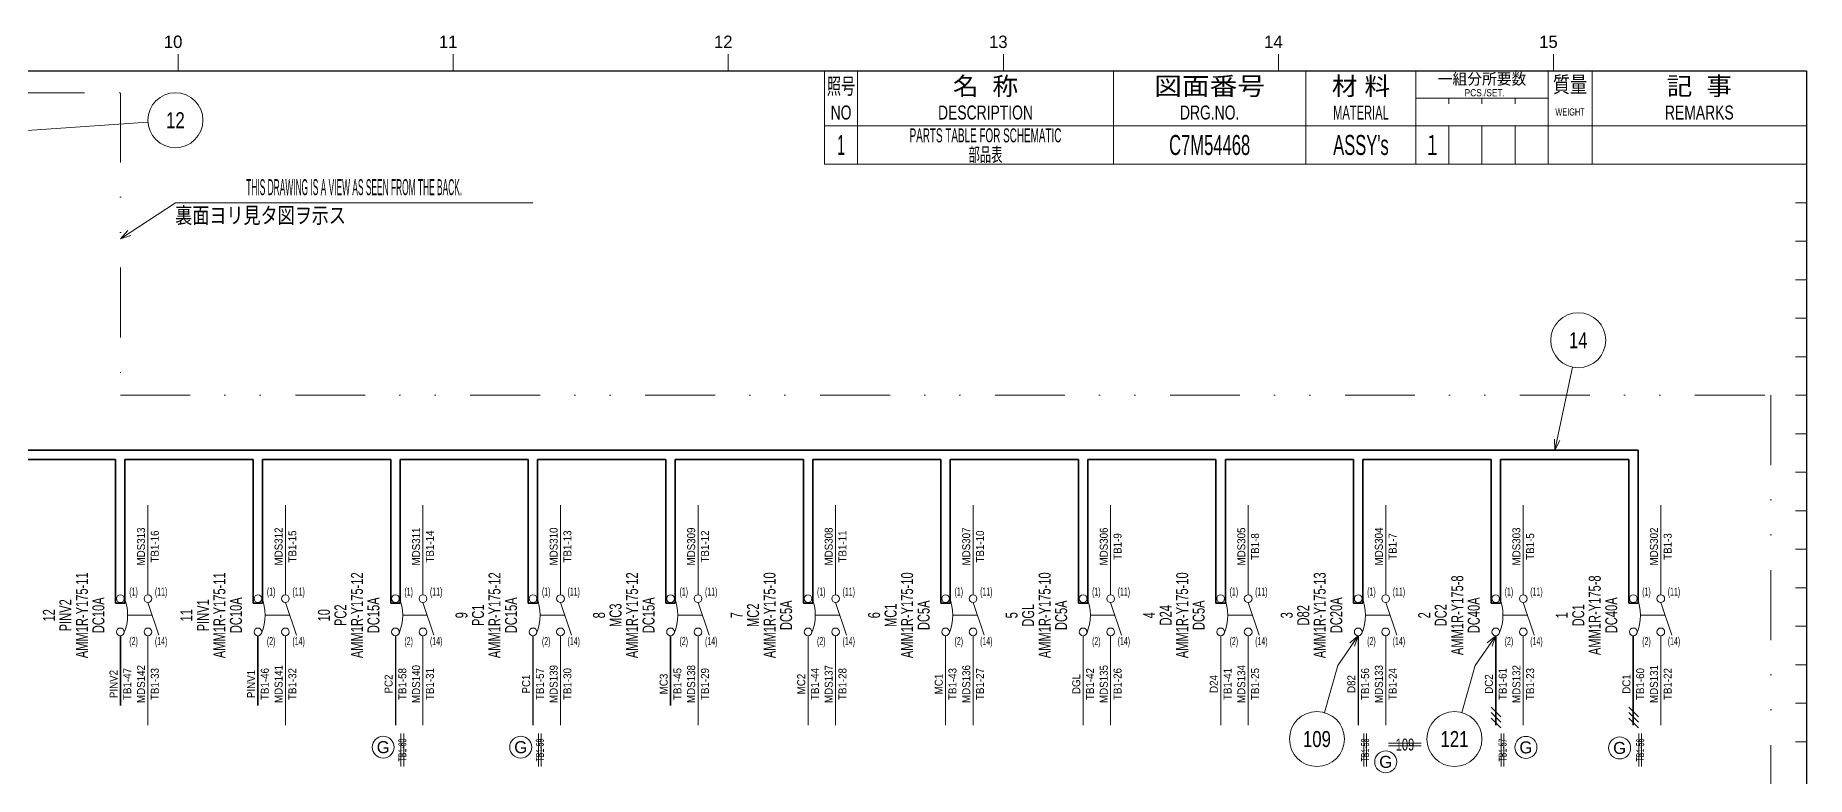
# Model space of a CAD drawing. Header units: millimetres. Extents: x 10 to 832, y 7 to 590.
# Drawn here: x 509.6 to 831.5, y 455.7 to 590.4 of the extents above; entities that cross this region are included whole.
import ezdxf
from ezdxf.enums import TextEntityAlignment as Align

# ---------------------------------------------------------------- set-up
doc = ezdxf.new("R2010")
doc.units = ezdxf.units.MM
for name, pattern in [('DASHDOT', [25.3, 12.7, -6.3, 0, -6.3]), ('DASHED', [19, 12.7, -6.3]), ('DIVIDE', [31.6, 12.7, -6.3, 0, -6.3, 0, -6.3])]:
    doc.linetypes.add(name, pattern=pattern)
for name, color, linetype in [('GR1_02', 7, 'Continuous'), ('GR1_03', 7, 'Continuous'), ('GR1_04', 7, 'Continuous'), ('GR1_05', 7, 'Continuous'), ('GR1_13', 7, 'Continuous'), ('GR1_15', 7, 'Continuous'), ('図面枠B6M', 7, 'Continuous'), ('表題、部品表_01', 7, 'Continuous'), ('表題、部品表_02', 7, 'Continuous'), ('表題、部品表_03', 7, 'Continuous')]:
    doc.layers.add(name, color=color, linetype=linetype)
doc.styles.add('HG丸ｺﾞｼｯｸM-PRO', font='')
doc.styles.get('HG丸ｺﾞｼｯｸM-PRO').set_extended_font_data('HG丸ｺﾞｼｯｸM-PRO')

# ---------------------------------------------------------------- blocks, each defined once
blk = doc.blocks.new('BLKF023')
at = {"layer": '図面枠B6M', "color": 4, "linetype": 'Continuous', "lineweight": 13}
for p, q in [((535.5, 587), (535.5, 584)), ((585.5, 587), (585.5, 584)), ((635.5, 587), (635.5, 584)), ((685.5, 587), (685.5, 584)), ((735.5, 587), (735.5, 584)), ((785.5, 587), (785.5, 584)), ((829.5, 567), (831.5, 567)), ((829.5, 560), (831.5, 560)), ((829.5, 553), (831.5, 553)), ((829.5, 546), (831.5, 546)), ((829.5, 539), (831.5, 539)), ((829.5, 532), (831.5, 532)), ((829.5, 525), (831.5, 525)), ((829.5, 518), (831.5, 518)), ((829.5, 511), (831.5, 511)), ((829.5, 504), (831.5, 504)), ((829.5, 497), (831.5, 497)), ((829.5, 490), (831.5, 490)), ((829.5, 483), (831.5, 483)), ((829.5, 476), (831.5, 476)), ((829.5, 469), (831.5, 469)), ((829.5, 462), (831.5, 462))]:
    blk.add_line(p, q, dxfattribs=at)
at = {"layer": '図面枠B6M', "color": 2, "linetype": 'Continuous', "lineweight": 25}
for p, q in [((35.5, 584), (831.5, 584)), ((831.5, 584), (831.5, 15))]:
    blk.add_line(p, q, dxfattribs=at)
at = {"layer": '図面枠B6M', "color": 4, "linetype": 'Continuous', "lineweight": 13, "style": 'HG丸ｺﾞｼｯｸM-PRO', "width": 1.003994}
for s, p in [('10', (532.9, 587.45)), ('11', (582.9, 587.45)), ('12', (632.9, 587.45)), ('13', (682.9, 587.45)), ('14', (732.9, 587.45)), ('15', (782.9, 587.45))]:
    blk.add_text(s, height=2.255, dxfattribs=at).set_placement(p, align=Align.BOTTOM_LEFT)
blk = doc.blocks.new('FXTIP_ARROW_S')
at = {"color": 0, "linetype": 'Continuous', "lineweight": -2}
for q in [(-1, 0), (-0.97, 0.26), (-0.97, -0.26)]:
    blk.add_line((0, 0), q, dxfattribs=at)
blk = doc.blocks.new('BLKF220')
at = {"layer": 'GR1_03', "color": 3, "linetype": 'Continuous', "lineweight": 35}
for p, q in [((800.88, 515), (330, 515)), ((524.13, 513.3), (500.83, 513.3)), ((524.13, 487.17), (524.13, 513.3)), ((549.13, 513.3), (525.83, 513.3)), ((525.83, 487.17), (525.83, 513.3)), ((549.13, 513.3), (549.13, 487.17)), ((550.83, 513.3), (550.83, 487.17)), ((574.13, 513.3), (550.83, 513.3)), ((574.13, 513.3), (574.13, 487.17)), ((575.83, 513.3), (575.83, 487.17)), ((599.13, 513.3), (575.83, 513.3)), ((599.13, 513.3), (599.13, 487.17)), ((600.83, 513.3), (600.83, 487.17)), ((624.13, 513.3), (600.83, 513.3)), ((624.15, 513.3), (624.15, 487.17)), ((625.85, 513.3), (625.85, 487.17)), ((649.15, 513.3), (625.85, 513.3)), ((649.15, 513.3), (649.15, 487.17)), ((650.85, 513.3), (650.85, 487.17)), ((674.15, 513.3), (650.85, 513.3)), ((674.15, 487.17), (674.15, 513.3)), ((699.15, 513.3), (675.85, 513.3)), ((675.85, 487.17), (675.85, 513.3)), ((699.15, 513.3), (699.15, 487.17)), ((700.85, 513.3), (700.85, 487.17)), ((724.15, 513.3), (700.85, 513.3)), ((724.15, 513.3), (724.15, 487.17)), ((725.85, 513.3), (725.85, 487.17)), ((749.15, 513.3), (725.85, 513.3)), ((749.15, 513.3), (749.15, 487.17)), ((774.17, 513.3), (750.85, 513.3)), ((750.85, 513.3), (750.85, 487.17)), ((774.17, 513.3), (774.17, 487.17)), ((775.87, 513.3), (775.87, 487.17)), ((799.18, 513.3), (775.87, 513.3)), ((799.18, 513.3), (799.18, 487.17)), ((800.88, 515), (800.88, 487.17)), ((524.13, 487.17), (525.83, 487.17)), ((524.19, 487.17), (525.89, 487.17)), ((549.13, 487.17), (550.83, 487.17)), ((574.13, 487.17), (575.83, 487.17)), ((599.13, 487.17), (600.83, 487.17)), ((624.15, 487.17), (625.85, 487.17)), ((649.15, 487.17), (650.85, 487.17)), ((674.15, 487.17), (675.85, 487.17)), ((674.21, 487.17), (675.91, 487.17)), ((699.15, 487.17), (700.85, 487.17)), ((724.15, 487.17), (725.85, 487.17)), ((749.15, 487.17), (750.85, 487.17)), ((774.17, 487.17), (775.87, 487.17)), ((799.18, 487.17), (800.88, 487.17))]:
    blk.add_line(p, q, dxfattribs=at)
blk = doc.blocks.new('BLKF235')
at = {"layer": 'GR1_02', "color": 4, "linetype": 'Continuous', "lineweight": 13}
blk.add_line((807, 481.41), (805, 487.32), dxfattribs=at)
at = {"layer": 'GR1_02', "color": 4, "linetype": 'DASHDOT', "lineweight": 13}
blk.add_line((801.31, 485), (805.82, 485), dxfattribs=at)
at = {"layer": 'GR1_02', "color": 4, "linetype": 'Continuous', "lineweight": 13}
for centre in [(800, 488.02), (805, 488.02), (800, 481.98), (805, 481.98)]:
    blk.add_circle(centre, 0.701, dxfattribs=at)
blk.add_arc((792.81, 485), 8.5, 337.237, 22.763, dxfattribs=at)
at = {"layer": 'GR1_02', "color": 4, "linetype": 'Continuous', "lineweight": 13, "style": 'HG丸ｺﾞｼｯｸM-PRO'}
for s, width, p in [('(1)', 0.521222, (802.4, 489.32)), ('(11)', 0.521214, (807.4, 489.32)), ('(2)', 0.521222, (802.4, 480.31)), ('(14)', 0.521214, (807.4, 480.31))]:
    blk.add_text(s, height=1.455, dxfattribs=dict(at, width=width)).set_placement(p, align=Align.MIDDLE_CENTER)
blk = doc.blocks.new('BLKF236')
at = {"layer": 'GR1_02', "color": 4, "linetype": 'Continuous', "lineweight": 13}
blk.add_line((782, 481.41), (780, 487.32), dxfattribs=at)
at = {"layer": 'GR1_02', "color": 4, "linetype": 'DASHDOT', "lineweight": 13}
blk.add_line((776.31, 485), (780.82, 485), dxfattribs=at)
at = {"layer": 'GR1_02', "color": 4, "linetype": 'Continuous', "lineweight": 13}
for centre in [(775, 488.02), (780, 488.02), (775, 481.98), (780, 481.98)]:
    blk.add_circle(centre, 0.701, dxfattribs=at)
blk.add_arc((767.81, 485), 8.5, 337.237, 22.763, dxfattribs=at)
at = {"layer": 'GR1_02', "color": 4, "linetype": 'Continuous', "lineweight": 13, "style": 'HG丸ｺﾞｼｯｸM-PRO'}
for s, width, p in [('(1)', 0.521222, (777.4, 489.32)), ('(11)', 0.521214, (782.4, 489.32)), ('(2)', 0.521222, (777.4, 480.31)), ('(14)', 0.521214, (782.4, 480.31))]:
    blk.add_text(s, height=1.455, dxfattribs=dict(at, width=width)).set_placement(p, align=Align.MIDDLE_CENTER)
blk = doc.blocks.new('BLKF237')
at = {"layer": 'GR1_02', "color": 4, "linetype": 'Continuous', "lineweight": 13}
blk.add_line((757, 481.41), (755, 487.32), dxfattribs=at)
at = {"layer": 'GR1_02', "color": 4, "linetype": 'DASHDOT', "lineweight": 13}
blk.add_line((751.31, 485), (755.82, 485), dxfattribs=at)
at = {"layer": 'GR1_02', "color": 4, "linetype": 'Continuous', "lineweight": 13}
for centre in [(750, 488.02), (755, 488.02), (750, 481.98), (755, 481.98)]:
    blk.add_circle(centre, 0.701, dxfattribs=at)
blk.add_arc((742.81, 485), 8.5, 337.237, 22.763, dxfattribs=at)
at = {"layer": 'GR1_02', "color": 4, "linetype": 'Continuous', "lineweight": 13, "style": 'HG丸ｺﾞｼｯｸM-PRO'}
for s, width, p in [('(1)', 0.521222, (752.4, 489.32)), ('(11)', 0.521214, (757.4, 489.32)), ('(2)', 0.521222, (752.4, 480.31)), ('(14)', 0.521214, (757.4, 480.31))]:
    blk.add_text(s, height=1.455, dxfattribs=dict(at, width=width)).set_placement(p, align=Align.MIDDLE_CENTER)
blk = doc.blocks.new('BLKF238')
at = {"layer": 'GR1_02', "color": 4, "linetype": 'Continuous', "lineweight": 13}
blk.add_line((732, 481.41), (730, 487.32), dxfattribs=at)
at = {"layer": 'GR1_02', "color": 4, "linetype": 'DASHDOT', "lineweight": 13}
blk.add_line((726.31, 485), (730.82, 485), dxfattribs=at)
at = {"layer": 'GR1_02', "color": 4, "linetype": 'Continuous', "lineweight": 13}
for centre in [(725, 488.02), (730, 488.02), (725, 481.98), (730, 481.98)]:
    blk.add_circle(centre, 0.701, dxfattribs=at)
blk.add_arc((717.81, 485), 8.5, 337.237, 22.763, dxfattribs=at)
at = {"layer": 'GR1_02', "color": 4, "linetype": 'Continuous', "lineweight": 13, "style": 'HG丸ｺﾞｼｯｸM-PRO'}
for s, width, p in [('(1)', 0.521222, (727.4, 489.32)), ('(11)', 0.521214, (732.4, 489.32)), ('(2)', 0.521222, (727.4, 480.31)), ('(14)', 0.521214, (732.4, 480.31))]:
    blk.add_text(s, height=1.455, dxfattribs=dict(at, width=width)).set_placement(p, align=Align.MIDDLE_CENTER)
blk = doc.blocks.new('BLKF239')
at = {"layer": 'GR1_02', "color": 4, "linetype": 'Continuous', "lineweight": 13}
blk.add_line((707, 481.41), (705, 487.32), dxfattribs=at)
at = {"layer": 'GR1_02', "color": 4, "linetype": 'DASHDOT', "lineweight": 13}
blk.add_line((701.31, 485), (705.82, 485), dxfattribs=at)
at = {"layer": 'GR1_02', "color": 4, "linetype": 'Continuous', "lineweight": 13}
for centre in [(700, 488.02), (705, 488.02), (700, 481.98), (705, 481.98)]:
    blk.add_circle(centre, 0.701, dxfattribs=at)
blk.add_arc((692.81, 485), 8.5, 337.237, 22.763, dxfattribs=at)
at = {"layer": 'GR1_02', "color": 4, "linetype": 'Continuous', "lineweight": 13, "style": 'HG丸ｺﾞｼｯｸM-PRO'}
for s, width, p in [('(1)', 0.521222, (702.4, 489.32)), ('(11)', 0.521214, (707.4, 489.32)), ('(2)', 0.521222, (702.4, 480.31)), ('(14)', 0.521214, (707.4, 480.31))]:
    blk.add_text(s, height=1.455, dxfattribs=dict(at, width=width)).set_placement(p, align=Align.MIDDLE_CENTER)
blk = doc.blocks.new('BLKF240')
at = {"layer": 'GR1_02', "color": 4, "linetype": 'Continuous', "lineweight": 13}
blk.add_line((682, 481.41), (680, 487.32), dxfattribs=at)
at = {"layer": 'GR1_02', "color": 4, "linetype": 'DASHDOT', "lineweight": 13}
blk.add_line((676.31, 485), (680.82, 485), dxfattribs=at)
at = {"layer": 'GR1_02', "color": 4, "linetype": 'Continuous', "lineweight": 13}
for centre in [(675, 488.02), (680, 488.02), (675, 481.98), (680, 481.98)]:
    blk.add_circle(centre, 0.701, dxfattribs=at)
blk.add_arc((667.81, 485), 8.5, 337.237, 22.763, dxfattribs=at)
at = {"layer": 'GR1_02', "color": 4, "linetype": 'Continuous', "lineweight": 13, "style": 'HG丸ｺﾞｼｯｸM-PRO'}
for s, width, p in [('(1)', 0.521222, (677.4, 489.32)), ('(11)', 0.521214, (682.4, 489.32)), ('(2)', 0.521222, (677.4, 480.31)), ('(14)', 0.521214, (682.4, 480.31))]:
    blk.add_text(s, height=1.455, dxfattribs=dict(at, width=width)).set_placement(p, align=Align.MIDDLE_CENTER)
blk = doc.blocks.new('BLKF241')
at = {"layer": 'GR1_02', "color": 4, "linetype": 'Continuous', "lineweight": 13}
blk.add_line((657, 481.41), (655, 487.32), dxfattribs=at)
at = {"layer": 'GR1_02', "color": 4, "linetype": 'DASHDOT', "lineweight": 13}
blk.add_line((651.31, 485), (655.82, 485), dxfattribs=at)
at = {"layer": 'GR1_02', "color": 4, "linetype": 'Continuous', "lineweight": 13}
for centre in [(650, 488.02), (655, 488.02), (650, 481.98), (655, 481.98)]:
    blk.add_circle(centre, 0.701, dxfattribs=at)
blk.add_arc((642.81, 485), 8.5, 337.237, 22.763, dxfattribs=at)
at = {"layer": 'GR1_02', "color": 4, "linetype": 'Continuous', "lineweight": 13, "style": 'HG丸ｺﾞｼｯｸM-PRO'}
for s, width, p in [('(1)', 0.521222, (652.4, 489.32)), ('(11)', 0.521214, (657.4, 489.32)), ('(2)', 0.521222, (652.4, 480.31)), ('(14)', 0.521214, (657.4, 480.31))]:
    blk.add_text(s, height=1.455, dxfattribs=dict(at, width=width)).set_placement(p, align=Align.MIDDLE_CENTER)
blk = doc.blocks.new('BLKF242')
at = {"layer": 'GR1_02', "color": 4, "linetype": 'Continuous', "lineweight": 13}
blk.add_line((632, 481.41), (630, 487.32), dxfattribs=at)
at = {"layer": 'GR1_02', "color": 4, "linetype": 'DASHDOT', "lineweight": 13}
blk.add_line((626.31, 485), (630.82, 485), dxfattribs=at)
at = {"layer": 'GR1_02', "color": 4, "linetype": 'Continuous', "lineweight": 13}
for centre in [(625, 488.02), (630, 488.02), (625, 481.98), (630, 481.98)]:
    blk.add_circle(centre, 0.701, dxfattribs=at)
blk.add_arc((617.81, 485), 8.5, 337.237, 22.763, dxfattribs=at)
at = {"layer": 'GR1_02', "color": 4, "linetype": 'Continuous', "lineweight": 13, "style": 'HG丸ｺﾞｼｯｸM-PRO'}
for s, width, p in [('(1)', 0.521222, (627.4, 489.32)), ('(11)', 0.521214, (632.4, 489.32)), ('(2)', 0.521222, (627.4, 480.31)), ('(14)', 0.521214, (632.4, 480.31))]:
    blk.add_text(s, height=1.455, dxfattribs=dict(at, width=width)).set_placement(p, align=Align.MIDDLE_CENTER)
blk = doc.blocks.new('BLKF243')
at = {"layer": 'GR1_02', "color": 4, "linetype": 'Continuous', "lineweight": 13}
blk.add_line((607, 481.41), (605, 487.32), dxfattribs=at)
at = {"layer": 'GR1_02', "color": 4, "linetype": 'DASHDOT', "lineweight": 13}
blk.add_line((601.31, 485), (605.82, 485), dxfattribs=at)
at = {"layer": 'GR1_02', "color": 4, "linetype": 'Continuous', "lineweight": 13}
for centre in [(600, 488.02), (605, 488.02), (600, 481.98), (605, 481.98)]:
    blk.add_circle(centre, 0.701, dxfattribs=at)
blk.add_arc((592.81, 485), 8.5, 337.237, 22.763, dxfattribs=at)
at = {"layer": 'GR1_02', "color": 4, "linetype": 'Continuous', "lineweight": 13, "style": 'HG丸ｺﾞｼｯｸM-PRO'}
for s, width, p in [('(1)', 0.521222, (602.4, 489.32)), ('(11)', 0.521214, (607.4, 489.32)), ('(2)', 0.521222, (602.4, 480.31)), ('(14)', 0.521214, (607.4, 480.31))]:
    blk.add_text(s, height=1.455, dxfattribs=dict(at, width=width)).set_placement(p, align=Align.MIDDLE_CENTER)
blk = doc.blocks.new('BLKF244')
at = {"layer": 'GR1_02', "color": 4, "linetype": 'Continuous', "lineweight": 13}
blk.add_line((582, 481.41), (580, 487.32), dxfattribs=at)
at = {"layer": 'GR1_02', "color": 4, "linetype": 'DASHDOT', "lineweight": 13}
blk.add_line((576.31, 485), (580.82, 485), dxfattribs=at)
at = {"layer": 'GR1_02', "color": 4, "linetype": 'Continuous', "lineweight": 13}
for centre in [(575, 488.02), (580, 488.02), (575, 481.98), (580, 481.98)]:
    blk.add_circle(centre, 0.701, dxfattribs=at)
blk.add_arc((567.81, 485), 8.5, 337.237, 22.763, dxfattribs=at)
at = {"layer": 'GR1_02', "color": 4, "linetype": 'Continuous', "lineweight": 13, "style": 'HG丸ｺﾞｼｯｸM-PRO'}
for s, width, p in [('(1)', 0.521222, (577.4, 489.32)), ('(11)', 0.521214, (582.4, 489.32)), ('(2)', 0.521222, (577.4, 480.31)), ('(14)', 0.521214, (582.4, 480.31))]:
    blk.add_text(s, height=1.455, dxfattribs=dict(at, width=width)).set_placement(p, align=Align.MIDDLE_CENTER)
blk = doc.blocks.new('BLKF245')
at = {"layer": 'GR1_02', "color": 4, "linetype": 'Continuous', "lineweight": 13}
blk.add_line((557, 481.41), (555, 487.32), dxfattribs=at)
at = {"layer": 'GR1_02', "color": 4, "linetype": 'DASHDOT', "lineweight": 13}
blk.add_line((551.31, 485), (555.82, 485), dxfattribs=at)
at = {"layer": 'GR1_02', "color": 4, "linetype": 'Continuous', "lineweight": 13}
for centre in [(550, 488.02), (555, 488.02), (550, 481.98), (555, 481.98)]:
    blk.add_circle(centre, 0.701, dxfattribs=at)
blk.add_arc((542.81, 485), 8.5, 337.237, 22.763, dxfattribs=at)
at = {"layer": 'GR1_02', "color": 4, "linetype": 'Continuous', "lineweight": 13, "style": 'HG丸ｺﾞｼｯｸM-PRO'}
for s, width, p in [('(1)', 0.521222, (552.4, 489.32)), ('(11)', 0.521214, (557.4, 489.32)), ('(2)', 0.521222, (552.4, 480.31)), ('(14)', 0.521214, (557.4, 480.31))]:
    blk.add_text(s, height=1.455, dxfattribs=dict(at, width=width)).set_placement(p, align=Align.MIDDLE_CENTER)
blk = doc.blocks.new('BLKF246')
at = {"layer": 'GR1_02', "color": 4, "linetype": 'Continuous', "lineweight": 13}
blk.add_line((532, 481.41), (530, 487.32), dxfattribs=at)
at = {"layer": 'GR1_02', "color": 4, "linetype": 'DASHDOT', "lineweight": 13}
blk.add_line((526.31, 485), (530.82, 485), dxfattribs=at)
at = {"layer": 'GR1_02', "color": 4, "linetype": 'Continuous', "lineweight": 13}
for centre in [(525, 488.02), (530, 488.02), (525, 481.98), (530, 481.98)]:
    blk.add_circle(centre, 0.701, dxfattribs=at)
blk.add_arc((517.81, 485), 8.5, 337.237, 22.763, dxfattribs=at)
at = {"layer": 'GR1_02', "color": 4, "linetype": 'Continuous', "lineweight": 13, "style": 'HG丸ｺﾞｼｯｸM-PRO'}
for s, width, p in [('(1)', 0.521222, (527.4, 489.32)), ('(11)', 0.521214, (532.4, 489.32)), ('(2)', 0.521222, (527.4, 480.31)), ('(14)', 0.521214, (532.4, 480.31))]:
    blk.add_text(s, height=1.455, dxfattribs=dict(at, width=width)).set_placement(p, align=Align.MIDDLE_CENTER)
blk = doc.blocks.new('BLKF301')
at = {"layer": '表題、部品表_01', "color": 4, "linetype": 'Continuous', "lineweight": 13}
for p, q in [((653, 584), (653, 574)), ((653, 584), (831.5, 584)), ((659, 584), (659, 574)), ((705.5, 584), (705.5, 574)), ((740.5, 584), (740.5, 574)), ((760.5, 584), (760.5, 574)), ((784.5, 584), (784.5, 574)), ((792.5, 584), (792.5, 574)), ((831.5, 584), (831.5, 574)), ((760.5, 579), (784.5, 579)), ((766.5, 578), (766.5, 579)), ((772.5, 579), (772.5, 578)), ((778.5, 579), (778.5, 578)), ((653, 574), (831.5, 574))]:
    blk.add_line(p, q, dxfattribs=at)
at = {"layer": '表題、部品表_01', "color": 3, "linetype": 'Continuous', "lineweight": 35, "style": 'HG丸ｺﾞｼｯｸM-PRO'}
for s, height, width, p in [('照号', 2.909, 0.651535, (656, 581.2)), ('名  称', 3.273, 1.042426, (682.25, 581.2)), ('図面番号', 3.273, 1.127518, (723, 581.2)), ('材 料', 3.273, 1.042439, (750.5, 581.2)), ('一組分所要数', 2.036, 0.966638, (772.5, 582.5)), ('質量', 2.909, 0.781842, (788.5, 581.5)), ('記  事', 3.273, 1.042426, (812, 581.2)), ('PCS./SET.', 1.309, 0.862935, (773, 580)), ('NO', 2.545, 0.740841, (656, 576.4)), ('DESCRIPTION', 2.5455, 0.741365, (682.25, 576.4)), ('DRG.NO.', 2.545, 0.741189, (723, 576.4)), ('MATERIAL', 2.545, 0.594756, (750.5, 576.4)), ('WEIGHT', 1.309, 0.635507, (788.5, 576.5)), ('REMARKS', 2.545, 0.742803, (812, 576.4))]:
    blk.add_text(s, height=height, dxfattribs=dict(at, width=width)).set_placement(p, align=Align.MIDDLE_CENTER)
blk = doc.blocks.new('BLKF300')
at = {"layer": '表題、部品表_01', "color": 3, "linetype": 'Continuous', "lineweight": 13}
blk.add_blockref('BLKF301', (0, 0), dxfattribs=at)
blk = doc.blocks.new('BLKF304')
at = {"layer": '表題、部品表_02', "color": 4, "linetype": 'Continuous', "lineweight": 13}
for p, q in [((653, 574), (653, 567)), ((653, 574), (831.5, 574)), ((659, 574), (659, 567)), ((705.5, 574), (705.5, 567)), ((740.5, 574), (740.5, 567)), ((760.5, 574), (760.5, 567)), ((766.5, 574), (766.5, 567)), ((772.5, 574), (772.5, 567)), ((778.5, 567), (778.5, 574)), ((784.5, 574), (784.5, 567)), ((792.5, 574), (792.5, 567)), ((831.5, 574), (831.5, 567)), ((653, 567), (831.5, 567))]:
    blk.add_line(p, q, dxfattribs=at)
blk = doc.blocks.new('BLKF355')
at = {"layer": 'GR1_13', "color": 4, "linetype": 'DIVIDE', "lineweight": 13}
for p, q in [((315, 580), (525, 580)), ((525, 580), (525, 525)), ((525, 525), (825, 525)), ((825, 525), (825, 278))]:
    blk.add_line(p, q, dxfattribs=at)
blk = doc.blocks.new('BLKF427')
at = {"layer": 'GR1_05', "color": 4, "linetype": 'Continuous', "lineweight": 13}
blk.add_circle((572.77, 461.02), 2, dxfattribs=at)
at = {"layer": 'GR1_05', "color": 4, "linetype": 'Continuous', "lineweight": 13, "style": 'HG丸ｺﾞｼｯｸM-PRO', "width": 1.042883}
blk.add_text('G', height=2.18, dxfattribs=at).set_placement((572.77, 461.02), align=Align.MIDDLE_CENTER)
blk = doc.blocks.new('BLKF428')
at = {"layer": 'GR1_05', "color": 4, "linetype": 'Continuous', "lineweight": 13}
blk.add_circle((597.77, 461.02), 2, dxfattribs=at)
at = {"layer": 'GR1_05', "color": 4, "linetype": 'Continuous', "lineweight": 13, "style": 'HG丸ｺﾞｼｯｸM-PRO', "width": 1.042883}
blk.add_text('G', height=2.18, dxfattribs=at).set_placement((597.77, 461.02), align=Align.MIDDLE_CENTER)
blk = doc.blocks.new('BLKF429')
at = {"layer": 'GR1_05', "color": 4, "linetype": 'Continuous', "lineweight": 13}
blk.add_circle((797.52, 460.88), 2, dxfattribs=at)
at = {"layer": 'GR1_05', "color": 4, "linetype": 'Continuous', "lineweight": 13, "style": 'HG丸ｺﾞｼｯｸM-PRO', "width": 1.042883}
blk.add_text('G', height=2.18, dxfattribs=at).set_placement((797.52, 460.88), align=Align.MIDDLE_CENTER)
blk = doc.blocks.new('BLKF430')
at = {"layer": 'GR1_05', "color": 4, "linetype": 'Continuous', "lineweight": 13}
blk.add_circle((780.48, 460.98), 2, dxfattribs=at)
at = {"layer": 'GR1_05', "color": 4, "linetype": 'Continuous', "lineweight": 13, "style": 'HG丸ｺﾞｼｯｸM-PRO', "width": 1.042883}
blk.add_text('G', height=2.18, dxfattribs=at).set_placement((780.48, 460.98), align=Align.MIDDLE_CENTER)
blk = doc.blocks.new('BLKF431')
at = {"layer": 'GR1_05', "color": 4, "linetype": 'Continuous', "lineweight": 13}
blk.add_circle((755, 458.35), 2, dxfattribs=at)
at = {"layer": 'GR1_05', "color": 4, "linetype": 'Continuous', "lineweight": 13, "style": 'HG丸ｺﾞｼｯｸM-PRO', "width": 1.042883}
blk.add_text('G', height=2.18, dxfattribs=at).set_placement((755, 458.35), align=Align.MIDDLE_CENTER)

msp = doc.modelspace()

# ---------------------------------------------------------------- linework, layer by layer
at = {"layer": 'GR1_03', "color": 4, "linetype": 'Continuous', "lineweight": 13}
for p, q in [((530, 505), (530, 488.72)), ((555, 505), (555, 488.72)), ((580, 505), (580, 488.72)), ((605, 505), (605, 488.72)), ((630, 505), (630, 488.72)), ((655, 505), (655, 488.72)), ((680, 505), (680, 488.72)), ((705, 505), (705, 488.72)), ((730, 505), (730, 488.72)), ((755, 505), (755, 488.72)), ((780, 505), (780, 488.72)), ((805, 505), (805, 488.72)), ((530, 481.28), (530, 465)), ((555, 481.28), (555, 465)), ((580, 481.28), (580, 465)), ((605, 481.28), (605, 465)), ((630, 481.28), (630, 465)), ((650, 481.28), (650, 465)), ((655, 481.28), (655, 465)), ((675, 481.28), (675, 465)), ((680, 481.28), (680, 465)), ((700, 481.28), (700, 465)), ((705, 481.28), (705, 465)), ((725, 481.28), (725, 465)), ((730, 481.28), (730, 465)), ((755, 481.28), (755, 465)), ((780, 481.28), (780, 465)), ((805, 481.28), (805, 465)), ((774.18, 468.32), (775.95, 466.55)), ((774.18, 467.32), (775.95, 465.55)), ((799.18, 468.32), (800.95, 466.55)), ((799.18, 467.32), (800.95, 465.55)), ((774.18, 466.32), (775.95, 464.55)), ((799.18, 466.32), (800.95, 464.55))]:
    msp.add_line(p, q, dxfattribs=at)
at = {"layer": 'GR1_03', "color": 3, "linetype": 'DASHED', "lineweight": 35}
for p, q in [((525, 481.28), (525, 465)), ((550, 481.28), (550, 465)), ((625, 481.28), (625, 465))]:
    msp.add_line(p, q, dxfattribs=at)
at = {"layer": 'GR1_03', "color": 2, "linetype": 'Continuous', "lineweight": 25}
for p, q in [((575, 481.28), (575, 465)), ((600, 481.28), (600, 465)), ((750, 481.28), (750, 465))]:
    msp.add_line(p, q, dxfattribs=at)
at = {"layer": 'GR1_03', "color": 3, "linetype": 'Continuous', "lineweight": 35}
for p, q in [((775, 481.28), (775, 465)), ((800, 481.28), (800, 465))]:
    msp.add_line(p, q, dxfattribs=at)
at = {"layer": 'GR1_05', "color": 4, "linetype": 'Continuous', "lineweight": 13}
for p, q in [((576, 457.5), (576, 463.5)), ((576.5, 457.5), (576.5, 463.5)), ((601, 457.5), (601, 463.5)), ((601.5, 457.5), (601.5, 463.5)), ((751, 457.5), (751, 463.5)), ((751.5, 457.5), (751.5, 463.5)), ((755.53, 461.75), (761.47, 461.75)), ((755.53, 461.25), (761.47, 461.25)), ((776, 457.5), (776, 463.5)), ((776.5, 457.5), (776.5, 463.5)), ((801, 457.5), (801, 463.5)), ((801.5, 457.5), (801.5, 463.5))]:
    msp.add_line(p, q, dxfattribs=at)
at = {"layer": 'GR1_13', "color": 4, "linetype": 'Continuous', "lineweight": 13}
for p, q in [((525, 553.44), (535, 560)), ((535, 560), (600, 560))]:
    msp.add_line(p, q, dxfattribs=at)
at = {"layer": 'GR1_15', "color": 4, "linetype": 'Continuous', "lineweight": 13}
for p, q in [((500.88, 572.62), (530.01, 574.65)), ((785.76, 515), (788.96, 530.11)), ((750, 481.28), (746.28, 475.89)), ((775, 481.28), (771.28, 475.89)), ((746.28, 475.89), (743.86, 467.31)), ((771.28, 475.89), (768.86, 467.31))]:
    msp.add_line(p, q, dxfattribs=at)
for centre in [(535, 575), (790, 535), (742.5, 462.5), (767.5, 462.5)]:
    msp.add_circle(centre, 5, dxfattribs=at)

# ---------------------------------------------------------------- block references
at = {"layer": 'GR1_02', "color": 4, "linetype": 'Continuous', "lineweight": 13}
for name in ['BLKF246', 'BLKF245', 'BLKF244', 'BLKF243', 'BLKF242', 'BLKF241', 'BLKF240', 'BLKF239', 'BLKF238', 'BLKF237', 'BLKF236', 'BLKF235']:
    msp.add_blockref(name, (0, 0), dxfattribs=at)
at = {"layer": 'GR1_03', "color": 3, "linetype": 'Continuous', "lineweight": 35}
msp.add_blockref('BLKF220', (0, 0), dxfattribs=at)
at = {"layer": 'GR1_05', "color": 4, "linetype": 'Continuous', "lineweight": 13}
for name in ['BLKF427', 'BLKF428', 'BLKF430', 'BLKF429', 'BLKF431']:
    msp.add_blockref(name, (0, 0), dxfattribs=at)
at = {"layer": 'GR1_13', "color": 4, "linetype": 'DIVIDE', "lineweight": 13}
msp.add_blockref('BLKF355', (0, 0), dxfattribs=at)
at = {"layer": 'GR1_13', "color": 4, "linetype": 'Continuous', "lineweight": 13, "xscale": 2, "yscale": 2, "rotation": 213.2545884793544}
msp.add_blockref('FXTIP_ARROW_S', (525, 553.44), dxfattribs=at)
at = {"layer": 'GR1_15', "color": 4, "linetype": 'Continuous', "lineweight": 13, "xscale": 2, "yscale": 2}
for p, rotation in [((785.76, 515), 258.0309563090744), ((750, 481.28), 55.40301337285086), ((775, 481.28), 55.40301337285086)]:
    msp.add_blockref('FXTIP_ARROW_S', p, dxfattribs=dict(at, rotation=rotation))
at = {"layer": '図面枠B6M', "color": 4, "linetype": 'Continuous', "lineweight": 13}
msp.add_blockref('BLKF023', (0, 0), dxfattribs=at)
at = {"layer": '表題、部品表_01', "color": 3, "linetype": 'Continuous', "lineweight": 13}
msp.add_blockref('BLKF300', (0, 0), dxfattribs=at)
at = {"layer": '表題、部品表_02', "color": 4, "linetype": 'Continuous', "lineweight": 13}
msp.add_blockref('BLKF304', (0, 0), dxfattribs=at)

# ---------------------------------------------------------------- texts
at = {"layer": 'GR1_02', "color": 4, "linetype": 'Continuous', "lineweight": 13, "style": 'HG丸ｺﾞｼｯｸM-PRO'}
for s, height, width, p in [('AMM1R-Y175-11', 2.1818, 0.692153, (518, 485)), ('AMM1R-Y175-11', 2.1818, 0.692153, (543, 485)), ('AMM1R-Y175-12', 2.1818, 0.692153, (568, 485)), ('AMM1R-Y175-12', 2.1818, 0.692153, (593, 485)), ('AMM1R-Y175-12', 2.1818, 0.692153, (618, 485)), ('AMM1R-Y175-10', 2.1818, 0.692153, (643, 485)), ('AMM1R-Y175-10', 2.1818, 0.692153, (668, 485)), ('AMM1R-Y175-10', 2.1818, 0.692153, (693, 485)), ('AMM1R-Y175-10', 2.1818, 0.692153, (718, 485)), ('AMM1R-Y175-13', 2.1818, 0.692153, (743, 485)), ('AMM1R-Y175-8', 2.1818, 0.692227, (768, 485)), ('AMM1R-Y175-8', 2.1818, 0.692227, (793, 485)), ('PINV2', 2.182, 0.691525, (515, 485)), ('DC10A', 2.182, 0.692605, (521, 485)), ('PINV1', 2.182, 0.691525, (540, 485)), ('DC10A', 2.182, 0.692605, (546, 485)), ('PC2', 2.182, 0.691925, (565, 485)), ('DC15A', 2.182, 0.692605, (571, 485)), ('PC1', 2.182, 0.691925, (590, 485)), ('DC15A', 2.182, 0.692605, (596, 485)), ('MC3', 2.182, 0.692829, (615, 485)), ('DC15A', 2.182, 0.692605, (621, 485)), ('MC2', 2.182, 0.692829, (640, 485)), ('DC5A', 2.182, 0.692919, (646, 485)), ('MC1', 2.182, 0.692829, (665, 485)), ('DC5A', 2.182, 0.692919, (671, 485)), ('DGL', 2.182, 0.692298, (690, 485)), ('DC5A', 2.182, 0.692919, (696, 485)), ('D24', 2.182, 0.692069, (715, 485)), ('DC5A', 2.182, 0.692919, (721, 485)), ('D82', 2.182, 0.692069, (740, 485)), ('DC20A', 2.182, 0.692605, (746, 485)), ('DC2', 2.182, 0.692819, (765, 485)), ('DC40A', 2.182, 0.692605, (771, 485)), ('DC1', 2.182, 0.692819, (790, 485)), ('DC40A', 2.182, 0.692605, (796, 485)), ('12', 2.182, 0.691275, (512, 485)), ('11', 2.182, 0.691275, (537, 485)), ('10', 2.182, 0.691275, (562, 485)), ('9', 2.18, 0.691275, (587, 485)), ('8', 2.18, 0.691275, (612, 485)), ('7', 2.18, 0.691275, (637, 485)), ('6', 2.18, 0.691275, (662, 485)), ('5', 2.18, 0.691275, (687, 485)), ('4', 2.18, 0.691275, (712, 485)), ('3', 2.18, 0.691275, (737, 485)), ('2', 2.18, 0.691275, (762, 485)), ('1', 2.18, 0.691275, (787, 485))]:
    msp.add_text(s, height=height, rotation=90, dxfattribs=dict(at, width=width)).set_placement(p, align=Align.MIDDLE_CENTER)
at = {"layer": 'GR1_04', "color": 3, "linetype": 'Continuous', "lineweight": 35, "style": 'HG丸ｺﾞｼｯｸM-PRO'}
for s, width, p in [('MDS313', 0.911744, (528.75, 497.5)), ('TB1-16', 0.911652, (531.25, 497.5)), ('MDS312', 0.911744, (553.75, 497.5)), ('TB1-15', 0.911652, (556.25, 497.5)), ('MDS311', 0.911744, (578.75, 497.5)), ('TB1-14', 0.911652, (581.25, 497.5)), ('MDS310', 0.911744, (603.75, 497.5)), ('TB1-13', 0.911652, (606.25, 497.5)), ('MDS309', 0.911744, (628.75, 497.5)), ('TB1-12', 0.911652, (631.25, 497.5)), ('MDS308', 0.911744, (653.75, 497.5)), ('TB1-11', 0.911652, (656.25, 497.5)), ('MDS307', 0.911744, (678.75, 497.5)), ('TB1-10', 0.911652, (681.25, 497.5)), ('MDS306', 0.911744, (703.75, 497.5)), ('TB1-9', 0.911851, (706.25, 497.5)), ('MDS305', 0.911744, (728.75, 497.5)), ('TB1-8', 0.911851, (731.25, 497.5)), ('MDS304', 0.911744, (753.75, 497.5)), ('TB1-7', 0.911851, (756.25, 497.5)), ('MDS303', 0.911744, (778.75, 497.5)), ('TB1-5', 0.911851, (781.25, 497.5)), ('MDS302', 0.911744, (803.75, 497.5)), ('TB1-3', 0.911851, (806.25, 497.5)), ('PINV2', 0.912119, (523.75, 472.5)), ('TB1-47', 0.911652, (526.25, 472.5)), ('MDS142', 0.911744, (528.75, 472.5)), ('TB1-33', 0.911652, (531.25, 472.5)), ('PINV1', 0.912119, (548.75, 472.5)), ('TB1-46', 0.911652, (551.25, 472.5)), ('MDS141', 0.911744, (553.75, 472.5)), ('TB1-32', 0.911652, (556.25, 472.5)), ('PC2', 0.911005, (573.75, 472.5)), ('TB1-58', 0.911652, (576.25, 472.5)), ('MDS140', 0.911744, (578.75, 472.5)), ('TB1-31', 0.911652, (581.25, 472.5)), ('PC1', 0.911005, (598.75, 472.5)), ('TB1-57', 0.911652, (601.25, 472.5)), ('MDS139', 0.911744, (603.75, 472.5)), ('TB1-30', 0.911652, (606.25, 472.5)), ('MC3', 0.91267, (623.75, 472.5)), ('TB1-45', 0.911652, (626.25, 472.5)), ('MDS138', 0.911744, (628.75, 472.5)), ('TB1-29', 0.911652, (631.25, 472.5)), ('MC2', 0.91267, (648.75, 472.5)), ('TB1-44', 0.911652, (651.25, 472.5)), ('MDS137', 0.911744, (653.75, 472.5)), ('TB1-28', 0.911652, (656.25, 472.5)), ('MC1', 0.91267, (673.75, 472.5)), ('TB1-43', 0.911652, (676.25, 472.5)), ('MDS136', 0.911744, (678.75, 472.5)), ('TB1-27', 0.911652, (681.25, 472.5)), ('DGL', 0.911199, (698.75, 472.5)), ('TB1-42', 0.911652, (701.25, 472.5)), ('MDS135', 0.911744, (703.75, 472.5)), ('TB1-26', 0.911652, (706.25, 472.5)), ('D24', 0.910898, (723.75, 472.5)), ('TB1-41', 0.911652, (726.25, 472.5)), ('MDS134', 0.911744, (728.75, 472.5)), ('TB1-25', 0.911652, (731.25, 472.5)), ('D82', 0.910898, (748.75, 472.5)), ('TB1-56', 0.911652, (751.25, 472.5)), ('MDS133', 0.911744, (753.75, 472.5)), ('TB1-24', 0.911652, (756.25, 472.5)), ('DC2', 0.911511, (773.75, 472.5)), ('TB1-61', 0.911652, (776.25, 472.5)), ('MDS132', 0.911744, (778.75, 472.5)), ('TB1-23', 0.911652, (781.25, 472.5)), ('DC1', 0.911511, (798.75, 472.5)), ('TB1-60', 0.911652, (801.25, 472.5)), ('MDS131', 0.911744, (803.75, 472.5)), ('TB1-22', 0.911652, (806.25, 472.5))]:
    msp.add_text(s, height=1.455, rotation=90, dxfattribs=dict(at, width=width)).set_placement(p, align=Align.MIDDLE_CENTER)
at = {"layer": 'GR1_05', "color": 3, "linetype": 'Continuous', "lineweight": 35, "style": 'HG丸ｺﾞｼｯｸM-PRO', "width": 0.521221}
for s, p in [('TB1-60', (576.25, 460.5)), ('TB1-59', (601.25, 460.5)), ('TB1-58', (751.25, 460.5)), ('TB1-57', (776.25, 460.5)), ('TB1-56', (801.25, 460.5))]:
    msp.add_text(s, height=1.455, rotation=90, dxfattribs=at).set_placement(p, align=Align.MIDDLE_CENTER)
at = {"layer": 'GR1_05', "color": 3, "linetype": 'Continuous', "lineweight": 35, "style": 'HG丸ｺﾞｼｯｸM-PRO', "width": 0.691275}
msp.add_text('109', height=2.182, dxfattribs=at).set_placement((758.5, 461.5), align=Align.MIDDLE_CENTER)
at = {"layer": 'GR1_13', "color": 3, "linetype": 'Continuous', "lineweight": 35, "style": 'HG丸ｺﾞｼｯｸM-PRO'}
for s, height, width, p in [('THIS DRAWING IS A VIEW AS SEEN FROM THE BACK.', 2.9091, 0.391356, (567.5, 560.5)), ('裏面ヨリ見タ図ヲ示ス', 2.909, 0.781842, (550.48, 555.38))]:
    msp.add_text(s, height=height, dxfattribs=dict(at, width=width)).set_placement(p, align=Align.BOTTOM_CENTER)
at = {"layer": 'GR1_15', "color": 3, "linetype": 'Continuous', "lineweight": 35, "style": 'HG丸ｺﾞｼｯｸM-PRO', "width": 0.784542}
for s, p in [('12', (535, 575)), ('14', (790, 535)), ('109', (742.5, 462.5)), ('121', (767.5, 462.5))]:
    msp.add_text(s, height=2.909, rotation=0, dxfattribs=at).set_placement(p, align=Align.MIDDLE_CENTER)
at = {"layer": '表題、部品表_03', "color": 3, "linetype": 'Continuous', "lineweight": 35, "style": 'HG丸ｺﾞｼｯｸM-PRO'}
for s, height, width, p in [('PARTS TABLE FOR SCHEMATIC', 2.5455, 0.528763, (682.25, 572.25)), ('1', 3.64, 0.521199, (656, 570.5)), ('部品表', 2.545, 0.594526, (682.25, 568.75)), ('C7M54468', 3.636, 0.619792, (723, 570.5)), ("ASSY's", 3.636, 0.617769, (750.5, 570.5)), ('１', 3.64, 0.578238, (763.5, 570.5))]:
    msp.add_text(s, height=height, dxfattribs=dict(at, width=width)).set_placement(p, align=Align.MIDDLE_CENTER)

doc.saveas('drawing.dxf')
